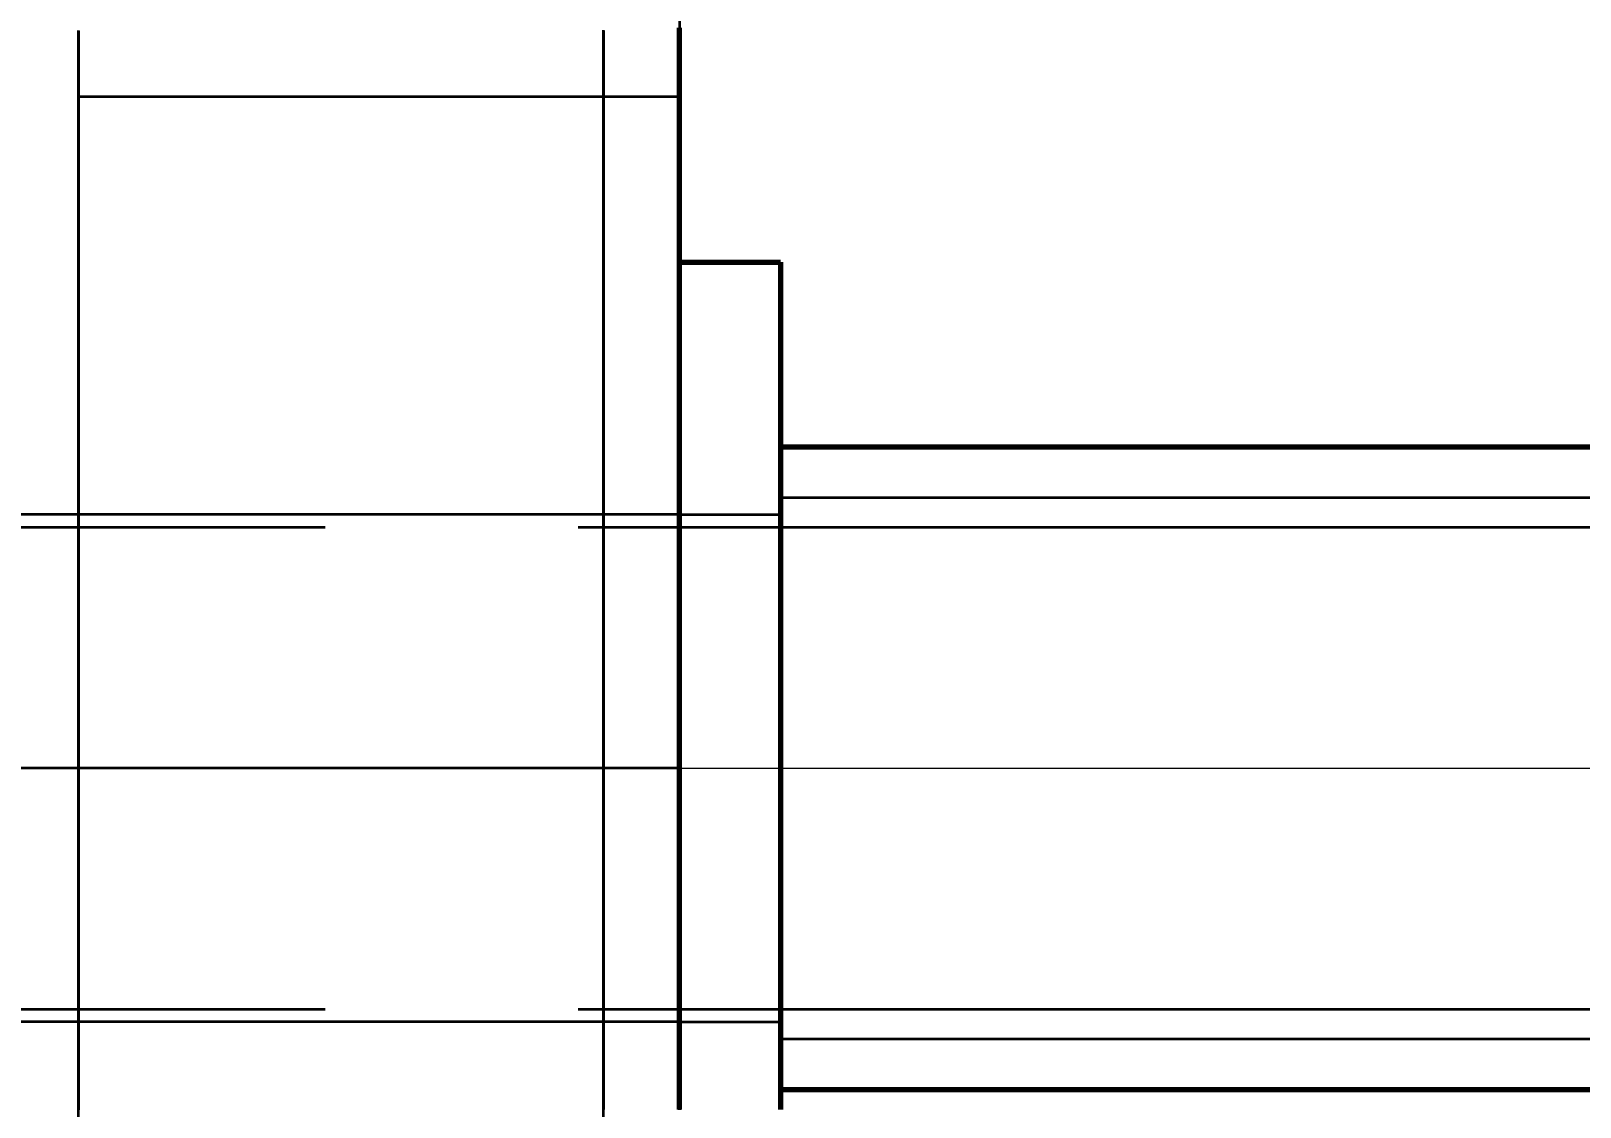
# Model space of a CAD drawing. Header units: millimetres. Extents: x 0 to 2208, y 0 to 420.
# Drawn here: x 70.32 to 76.44, y 74.39 to 78.65 of the extents above; entities that cross this region are included whole.
import ezdxf

# ---------------------------------------------------------------- set-up
doc = ezdxf.new("R2010")
doc.units = ezdxf.units.MM
doc.linetypes.add('IRAM-E-TRAZOS', pattern=[5, 4, -1])
doc.linetypes.add('IRAM-F-TRAZO-PUNTO', pattern=[20, 15, -2, 1, -2])
for name, color, linetype, lineweight in [('01-VISIBLE', 7, 'CONTINUOUS', 70), ('02-OCULTA', 4, 'IRAM-E-TRAZOS', 35), ('03-EJE', 1, 'IRAM-F-TRAZO-PUNTO', 18), ('04-COTA', 3, 'CONTINUOUS', 18)]:
    doc.layers.add(name, color=color, linetype=linetype, lineweight=lineweight)
doc.styles.add('ISO3098', font='isocpeur.ttf')
doc.dimstyles.new('FLAMA-IRAM', dxfattribs={"dimtxt": 3.5, "dimasz": 3.5, "dimexe": 2, "dimexo": 1.5, "dimgap": 1, "dimtad": 1, "dimdec": 1, "dimtxsty": 'ISO3098', "dimblk": 'IRAM_FLECHA', "dimblk1": 'IRAM_FLECHA', "dimblk2": 'IRAM_FLECHA', "dimcen": 2.5, "dimclrd": 256, "dimclre": 256, "dimclrt": 256, "dimazin": 3, "dimtfac": 1, "dimtmove": 0, "dimatfit": 3, "dimlwd": 18, "dimlwe": 18})

# ---------------------------------------------------------------- blocks, each defined once
blk = doc.blocks.new('IRAM_FLECHA')
blk.add_solid([(0, 0), (-1, 0.125), (-1, -0.125)])

msp = doc.modelspace()

# ---------------------------------------------------------------- linework, layer by layer
at = {"layer": '01-VISIBLE'}
for p, q in [((72.8841, 77.7341), (73.2841, 77.7341)), ((73.2841, 77.0041), (83.9466, 77.0041)), ((73.2841, 74.4641), (107.6841, 74.4641))]:
    msp.add_line(p, q, dxfattribs=at)
for points in [[(72.8841, 74.3841), (72.8841, 74.4591), (72.8841, 74.5341), (72.8841, 74.6091), (72.8841, 74.6841), (72.8841, 74.7591), (72.8841, 74.8341), (72.8841, 74.9091), (72.8841, 74.9841), (72.8841, 75.0591), (72.8841, 75.1341), (72.8841, 75.2091), (72.8841, 75.2841), (72.8841, 75.3591), (72.8841, 75.4341), (72.8841, 75.5091), (72.8841, 75.5841), (72.8841, 75.6591), (72.8841, 75.7341), (72.8841, 75.8091), (72.8841, 75.8841), (72.8841, 75.9591), (72.8841, 76.0341), (72.8841, 76.1091), (72.8841, 76.1841), (72.8841, 76.2591), (72.8841, 76.3341), (72.8841, 76.4091), (72.8841, 76.4841), (72.8841, 76.5591), (72.8841, 76.6341), (72.8841, 76.7091), (72.8841, 76.7841), (72.8841, 76.8591), (72.8841, 76.9341), (72.8841, 77.0091), (72.8841, 77.0841), (72.8841, 77.1591), (72.8841, 77.2341), (72.8841, 77.3091), (72.8841, 77.3841), (72.8841, 77.4591), (72.8841, 77.5341), (72.8841, 77.6091), (72.8841, 77.6841), (72.8841, 77.7591), (72.8841, 77.8341), (72.8841, 77.9091), (72.8841, 77.9841), (72.8841, 78.0591), (72.8841, 78.1341), (72.8841, 78.2091), (72.8841, 78.2841), (72.8841, 78.3591), (72.8841, 78.4341), (72.8841, 78.5091), (72.8841, 78.5841), (72.8841, 78.6591)], [(73.2841, 77.7341), (73.2841, 77.6841), (73.2841, 77.6341), (73.2841, 77.5841), (73.2841, 77.5341), (73.2841, 77.4841), (73.2841, 77.4341), (73.2841, 77.3841), (73.2841, 77.3341), (73.2841, 77.2841), (73.2841, 77.2341), (73.2841, 77.1841), (73.2841, 77.1341), (73.2841, 77.0841), (73.2841, 77.0341), (73.2841, 76.9841), (73.2841, 76.9341), (73.2841, 76.8841), (73.2841, 76.8341), (73.2841, 76.7841), (73.2841, 76.7341), (73.2841, 76.6841), (73.2841, 76.6341), (73.2841, 76.5841), (73.2841, 76.5341), (73.2841, 76.4841), (73.2841, 76.4341), (73.2841, 76.3841), (73.2841, 76.3341), (73.2841, 76.2841), (73.2841, 76.2341), (73.2841, 76.1841), (73.2841, 76.1341), (73.2841, 76.0841), (73.2841, 76.0341), (73.2841, 75.9841), (73.2841, 75.9341), (73.2841, 75.8841), (73.2841, 75.8341), (73.2841, 75.7841), (73.2841, 75.7341)], [(73.2841, 75.7341), (73.2841, 75.6841), (73.2841, 75.6341), (73.2841, 75.5841), (73.2841, 75.5341), (73.2841, 75.4841), (73.2841, 75.4341), (73.2841, 75.3841), (73.2841, 75.3341), (73.2841, 75.2841), (73.2841, 75.2341), (73.2841, 75.1841), (73.2841, 75.1341), (73.2841, 75.0841), (73.2841, 75.0341), (73.2841, 74.9841), (73.2841, 74.9341), (73.2841, 74.8841), (73.2841, 74.8341), (73.2841, 74.7841), (73.2841, 74.7341), (73.2841, 74.6841), (73.2841, 74.6341), (73.2841, 74.5841), (73.2841, 74.5341), (73.2841, 74.4841), (73.2841, 74.4341), (73.2841, 74.3841)]]:
    msp.add_lwpolyline(points, dxfattribs=at)
at = {"layer": '02-OCULTA'}
for p, q in [((72.8841, 78.3866), (70.5091, 78.3866)), ((73.2841, 76.8041), (107.6841, 76.8041)), ((72.8841, 76.7366), (67.8841, 76.7366)), ((72.8841, 76.7366), (73.2841, 76.7366)), ((67.4841, 76.6866), (113.4841, 76.6866)), ((72.8841, 75.7341), (67.8841, 75.7341)), ((67.4841, 74.7816), (113.4841, 74.7816)), ((72.8841, 74.7316), (67.8841, 74.7316)), ((72.8841, 74.7316), (73.2841, 74.7316)), ((73.2841, 74.6641), (107.6841, 74.6641))]:
    msp.add_line(p, q, dxfattribs=at)
for points in [[(72.8841, 78.6939), (72.8841, 78.6438), (72.8841, 78.5936), (72.8841, 78.5434), (72.8841, 78.4933), (72.8841, 78.4431), (72.8841, 78.3929), (72.8841, 78.3428), (72.8841, 78.2926), (72.8841, 78.2424), (72.8841, 78.1923), (72.8841, 78.1421), (72.8841, 78.0919), (72.8841, 78.0418), (72.8841, 77.9916), (72.8841, 77.9414), (72.8841, 77.8913), (72.8841, 77.8411), (72.8841, 77.7909), (72.8841, 77.7408), (72.8841, 77.6906), (72.8841, 77.6404), (72.8841, 77.5902), (72.8841, 77.5401), (72.8841, 77.4899), (72.8841, 77.4397), (72.8841, 77.3896), (72.8841, 77.3394), (72.8841, 77.2892), (72.8841, 77.2391), (72.8841, 77.1889), (72.8841, 77.1387), (72.8841, 77.0886), (72.8841, 77.0384), (72.8841, 76.9882), (72.8841, 76.9381), (72.8841, 76.8879), (72.8841, 76.8377), (72.8841, 76.7876), (72.8841, 76.7374), (72.8841, 76.6872), (72.8841, 76.6371), (72.8841, 76.5869), (72.8841, 76.5367), (72.8841, 76.4866), (72.8841, 76.4364), (72.8841, 76.3862), (72.8841, 76.3361), (72.8841, 76.2859), (72.8841, 76.2357), (72.8841, 76.1856), (72.8841, 76.1354), (72.8841, 76.0852), (72.8841, 76.0351), (72.8841, 75.9849), (72.8841, 75.9347), (72.8841, 75.8846), (72.8841, 75.8344), (72.8841, 75.7842), (72.8841, 75.7341)], [(70.5091, 74.3561), (70.5091, 74.4091), (70.5091, 74.4621), (70.5091, 74.5151), (70.5091, 74.5681), (70.5091, 74.6211), (70.5091, 74.6741), (70.5091, 74.7271), (70.5091, 74.7801), (70.5091, 74.8331), (70.5091, 74.8861), (70.5091, 74.9391), (70.5091, 74.9921), (70.5091, 75.0451), (70.5091, 75.0981), (70.5091, 75.1511), (70.5091, 75.2041), (70.5091, 75.2571), (70.5091, 75.3101), (70.5091, 75.3631), (70.5091, 75.4161), (70.5091, 75.4691), (70.5091, 75.5221), (70.5091, 75.5751), (70.5091, 75.6281), (70.5091, 75.6811), (70.5091, 75.7341), (70.5091, 75.7871), (70.5091, 75.8401), (70.5091, 75.8931), (70.5091, 75.9461), (70.5091, 75.9991), (70.5091, 76.0521), (70.5091, 76.1051), (70.5091, 76.1581), (70.5091, 76.2111), (70.5091, 76.2641), (70.5091, 76.3171), (70.5091, 76.3701), (70.5091, 76.4231), (70.5091, 76.4761), (70.5091, 76.5291), (70.5091, 76.5821), (70.5091, 76.6351), (70.5091, 76.6881), (70.5091, 76.7411), (70.5091, 76.7941), (70.5091, 76.8471), (70.5091, 76.9001), (70.5091, 76.9531), (70.5091, 77.0061), (70.5091, 77.0591), (70.5091, 77.1121), (70.5091, 77.1651), (70.5091, 77.2181), (70.5091, 77.2711), (70.5091, 77.3241), (70.5091, 77.3771), (70.5091, 77.4301), (70.5091, 77.4831), (70.5091, 77.5361), (70.5091, 77.5891), (70.5091, 77.6421), (70.5091, 77.6951), (70.5091, 77.7481), (70.5091, 77.8011), (70.5091, 77.8541), (70.5091, 77.9071), (70.5091, 77.9601), (70.5091, 78.0131), (70.5091, 78.0661), (70.5091, 78.1191), (70.5091, 78.1721), (70.5091, 78.2251), (70.5091, 78.2781), (70.5091, 78.3311), (70.5091, 78.3841), (70.5091, 78.4371), (70.5091, 78.4901), (70.5091, 78.5431), (70.5091, 78.5961), (70.5091, 78.6491)], [(70.5091, 78.6478), (70.5091, 78.5976), (70.5091, 78.5473), (70.5091, 78.4971), (70.5091, 78.4469), (70.5091, 78.3966), (70.5091, 78.3464), (70.5091, 78.2961), (70.5091, 78.2459), (70.5091, 78.1957), (70.5091, 78.1454), (70.5091, 78.0952), (70.5091, 78.045), (70.5091, 77.9947), (70.5091, 77.9445), (70.5091, 77.8943), (70.5091, 77.844), (70.5091, 77.7938), (70.5091, 77.7435), (70.5091, 77.6933), (70.5091, 77.6431), (70.5091, 77.5928), (70.5091, 77.5426), (70.5091, 77.4924), (70.5091, 77.4421), (70.5091, 77.3919), (70.5091, 77.3416), (70.5091, 77.2914), (70.5091, 77.2412), (70.5091, 77.1909), (70.5091, 77.1407), (70.5091, 77.0905), (70.5091, 77.0402), (70.5091, 76.99), (70.5091, 76.9397), (70.5091, 76.8895), (70.5091, 76.8393), (70.5091, 76.789), (70.5091, 76.7388), (70.5091, 76.6886), (70.5091, 76.6383), (70.5091, 76.5881), (70.5091, 76.5379), (70.5091, 76.4876), (70.5091, 76.4374), (70.5091, 76.3871), (70.5091, 76.3369), (70.5091, 76.2867), (70.5091, 76.2364), (70.5091, 76.1862), (70.5091, 76.136), (70.5091, 76.0857), (70.5091, 76.0355), (70.5091, 75.9852), (70.5091, 75.935), (70.5091, 75.8848), (70.5091, 75.8345), (70.5091, 75.7843), (70.5091, 75.7341)], [(72.5841, 74.3841), (72.5841, 74.4381), (72.5841, 74.4921), (72.5841, 74.5461), (72.5841, 74.6001), (72.5841, 74.6541), (72.5841, 74.7081), (72.5841, 74.7621), (72.5841, 74.8161), (72.5841, 74.8701), (72.5841, 74.9241), (72.5841, 74.9781), (72.5841, 75.0321), (72.5841, 75.0861), (72.5841, 75.1401), (72.5841, 75.1941), (72.5841, 75.2481), (72.5841, 75.3021), (72.5841, 75.3561), (72.5841, 75.4101), (72.5841, 75.4641), (72.5841, 75.5181), (72.5841, 75.5721), (72.5841, 75.6261), (72.5841, 75.6801), (72.5841, 75.7341), (72.5841, 75.7881), (72.5841, 75.8421), (72.5841, 75.8961), (72.5841, 75.9501), (72.5841, 76.0041), (72.5841, 76.0581), (72.5841, 76.1121), (72.5841, 76.1661), (72.5841, 76.2201), (72.5841, 76.2741), (72.5841, 76.3281), (72.5841, 76.3821), (72.5841, 76.4361), (72.5841, 76.4901), (72.5841, 76.5441), (72.5841, 76.5981), (72.5841, 76.6521), (72.5841, 76.7061), (72.5841, 76.7601), (72.5841, 76.8141), (72.5841, 76.8681), (72.5841, 76.9221), (72.5841, 76.9761), (72.5841, 77.0301), (72.5841, 77.0841), (72.5841, 77.1381), (72.5841, 77.1921), (72.5841, 77.2461), (72.5841, 77.3001), (72.5841, 77.3541), (72.5841, 77.4081), (72.5841, 77.4621), (72.5841, 77.5161), (72.5841, 77.5701), (72.5841, 77.6241), (72.5841, 77.6781), (72.5841, 77.7321), (72.5841, 77.7861), (72.5841, 77.8401), (72.5841, 77.8941), (72.5841, 77.9481), (72.5841, 78.0021), (72.5841, 78.0561), (72.5841, 78.1101), (72.5841, 78.1641), (72.5841, 78.2181), (72.5841, 78.2721), (72.5841, 78.3261), (72.5841, 78.3801), (72.5841, 78.4341), (72.5841, 78.4881), (72.5841, 78.5421), (72.5841, 78.5961), (72.5841, 78.6501)], [(72.5841, 74.3561), (72.5841, 74.4091), (72.5841, 74.4621), (72.5841, 74.5151), (72.5841, 74.5681), (72.5841, 74.6211), (72.5841, 74.6741), (72.5841, 74.7271), (72.5841, 74.7801), (72.5841, 74.8331), (72.5841, 74.8861), (72.5841, 74.9391), (72.5841, 74.9921), (72.5841, 75.0451), (72.5841, 75.0981), (72.5841, 75.1511), (72.5841, 75.2041), (72.5841, 75.2571), (72.5841, 75.3101), (72.5841, 75.3631), (72.5841, 75.4161), (72.5841, 75.4691), (72.5841, 75.5221), (72.5841, 75.5751), (72.5841, 75.6281), (72.5841, 75.6811), (72.5841, 75.7341), (72.5841, 75.7871), (72.5841, 75.8401), (72.5841, 75.8931), (72.5841, 75.9461), (72.5841, 75.9991), (72.5841, 76.0521), (72.5841, 76.1051), (72.5841, 76.1581), (72.5841, 76.2111), (72.5841, 76.2641), (72.5841, 76.3171), (72.5841, 76.3701), (72.5841, 76.4231), (72.5841, 76.4761), (72.5841, 76.5291), (72.5841, 76.5821), (72.5841, 76.6351), (72.5841, 76.6881), (72.5841, 76.7411), (72.5841, 76.7941), (72.5841, 76.8471), (72.5841, 76.9001), (72.5841, 76.9531), (72.5841, 77.0061), (72.5841, 77.0591), (72.5841, 77.1121), (72.5841, 77.1651), (72.5841, 77.2181), (72.5841, 77.2711), (72.5841, 77.3241), (72.5841, 77.3771), (72.5841, 77.4301), (72.5841, 77.4831), (72.5841, 77.5361), (72.5841, 77.5891), (72.5841, 77.6421), (72.5841, 77.6951), (72.5841, 77.7481), (72.5841, 77.8011), (72.5841, 77.8541), (72.5841, 77.9071), (72.5841, 77.9601), (72.5841, 78.0131), (72.5841, 78.0661), (72.5841, 78.1191), (72.5841, 78.1721), (72.5841, 78.2251), (72.5841, 78.2781), (72.5841, 78.3311), (72.5841, 78.3841), (72.5841, 78.4371), (72.5841, 78.4901), (72.5841, 78.5431), (72.5841, 78.5961), (72.5841, 78.6491)], [(72.5841, 78.6478), (72.5841, 78.5976), (72.5841, 78.5473), (72.5841, 78.4971), (72.5841, 78.4469), (72.5841, 78.3966), (72.5841, 78.3464), (72.5841, 78.2961), (72.5841, 78.2459), (72.5841, 78.1957), (72.5841, 78.1454), (72.5841, 78.0952), (72.5841, 78.045), (72.5841, 77.9947), (72.5841, 77.9445), (72.5841, 77.8943), (72.5841, 77.844), (72.5841, 77.7938), (72.5841, 77.7435), (72.5841, 77.6933), (72.5841, 77.6431), (72.5841, 77.5928), (72.5841, 77.5426), (72.5841, 77.4924), (72.5841, 77.4421), (72.5841, 77.3919), (72.5841, 77.3416), (72.5841, 77.2914), (72.5841, 77.2412), (72.5841, 77.1909), (72.5841, 77.1407), (72.5841, 77.0905), (72.5841, 77.0402), (72.5841, 76.99), (72.5841, 76.9397), (72.5841, 76.8895), (72.5841, 76.8393), (72.5841, 76.789), (72.5841, 76.7388), (72.5841, 76.6886), (72.5841, 76.6383), (72.5841, 76.5881), (72.5841, 76.5379), (72.5841, 76.4876), (72.5841, 76.4374), (72.5841, 76.3871), (72.5841, 76.3369), (72.5841, 76.2867), (72.5841, 76.2364), (72.5841, 76.1862), (72.5841, 76.136), (72.5841, 76.0857), (72.5841, 76.0355), (72.5841, 75.9852), (72.5841, 75.935), (72.5841, 75.8848), (72.5841, 75.8345), (72.5841, 75.7843), (72.5841, 75.7341)], [(72.5841, 78.6476), (72.5841, 78.5973), (72.5841, 78.5471), (72.5841, 78.4969), (72.5841, 78.4466), (72.5841, 78.3964), (72.5841, 78.3462), (72.5841, 78.2959), (72.5841, 78.2457), (72.5841, 78.1955), (72.5841, 78.1452), (72.5841, 78.095), (72.5841, 78.0448), (72.5841, 77.9945), (72.5841, 77.9443), (72.5841, 77.8941), (72.5841, 77.8438), (72.5841, 77.7936), (72.5841, 77.7434), (72.5841, 77.6931), (72.5841, 77.6429), (72.5841, 77.5927), (72.5841, 77.5424), (72.5841, 77.4922), (72.5841, 77.442), (72.5841, 77.3917), (72.5841, 77.3415), (72.5841, 77.2913), (72.5841, 77.241), (72.5841, 77.1908), (72.5841, 77.1406), (72.5841, 77.0903), (72.5841, 77.0401), (72.5841, 76.9899), (72.5841, 76.9396), (72.5841, 76.8894), (72.5841, 76.8392), (72.5841, 76.7889), (72.5841, 76.7387), (72.5841, 76.6885), (72.5841, 76.6382), (72.5841, 76.588), (72.5841, 76.5378), (72.5841, 76.4876), (72.5841, 76.4373), (72.5841, 76.3871), (72.5841, 76.3369), (72.5841, 76.2866), (72.5841, 76.2364), (72.5841, 76.1862), (72.5841, 76.1359), (72.5841, 76.0857), (72.5841, 76.0355), (72.5841, 75.9852), (72.5841, 75.935), (72.5841, 75.8848), (72.5841, 75.8345), (72.5841, 75.7843), (72.5841, 75.7341)], [(72.8841, 74.3841), (72.8841, 74.4381), (72.8841, 74.4921), (72.8841, 74.5461), (72.8841, 74.6001), (72.8841, 74.6541), (72.8841, 74.7081), (72.8841, 74.7621), (72.8841, 74.8161), (72.8841, 74.8701), (72.8841, 74.9241), (72.8841, 74.9781), (72.8841, 75.0321), (72.8841, 75.0861), (72.8841, 75.1401), (72.8841, 75.1941), (72.8841, 75.2481), (72.8841, 75.3021), (72.8841, 75.3561), (72.8841, 75.4101), (72.8841, 75.4641), (72.8841, 75.5181), (72.8841, 75.5721), (72.8841, 75.6261), (72.8841, 75.6801), (72.8841, 75.7341), (72.8841, 75.7881), (72.8841, 75.8421), (72.8841, 75.8961), (72.8841, 75.9501), (72.8841, 76.0041), (72.8841, 76.0581), (72.8841, 76.1121), (72.8841, 76.1661), (72.8841, 76.2201), (72.8841, 76.2741), (72.8841, 76.3281), (72.8841, 76.3821), (72.8841, 76.4361), (72.8841, 76.4901), (72.8841, 76.5441), (72.8841, 76.5981), (72.8841, 76.6521), (72.8841, 76.7061), (72.8841, 76.7601), (72.8841, 76.8141), (72.8841, 76.8681), (72.8841, 76.9221), (72.8841, 76.9761), (72.8841, 77.0301), (72.8841, 77.0841), (72.8841, 77.1381), (72.8841, 77.1921), (72.8841, 77.2461), (72.8841, 77.3001), (72.8841, 77.3541), (72.8841, 77.4081), (72.8841, 77.4621), (72.8841, 77.5161), (72.8841, 77.5701), (72.8841, 77.6241), (72.8841, 77.6781), (72.8841, 77.7321), (72.8841, 77.7861), (72.8841, 77.8401), (72.8841, 77.8941), (72.8841, 77.9481), (72.8841, 78.0021), (72.8841, 78.0561), (72.8841, 78.1101), (72.8841, 78.1641), (72.8841, 78.2181), (72.8841, 78.2721), (72.8841, 78.3261), (72.8841, 78.3801), (72.8841, 78.4341), (72.8841, 78.4881), (72.8841, 78.5421), (72.8841, 78.5961), (72.8841, 78.6501)], [(72.8841, 78.6476), (72.8841, 78.5973), (72.8841, 78.5471), (72.8841, 78.4969), (72.8841, 78.4466), (72.8841, 78.3964), (72.8841, 78.3462), (72.8841, 78.2959), (72.8841, 78.2457), (72.8841, 78.1955), (72.8841, 78.1452), (72.8841, 78.095), (72.8841, 78.0448), (72.8841, 77.9945), (72.8841, 77.9443), (72.8841, 77.8941), (72.8841, 77.8438), (72.8841, 77.7936), (72.8841, 77.7434), (72.8841, 77.6931), (72.8841, 77.6429), (72.8841, 77.5927), (72.8841, 77.5424), (72.8841, 77.4922), (72.8841, 77.442), (72.8841, 77.3917), (72.8841, 77.3415), (72.8841, 77.2913), (72.8841, 77.241), (72.8841, 77.1908), (72.8841, 77.1406), (72.8841, 77.0903), (72.8841, 77.0401), (72.8841, 76.9899), (72.8841, 76.9396), (72.8841, 76.8894), (72.8841, 76.8392), (72.8841, 76.7889), (72.8841, 76.7387), (72.8841, 76.6885), (72.8841, 76.6382), (72.8841, 76.588), (72.8841, 76.5378), (72.8841, 76.4876), (72.8841, 76.4373), (72.8841, 76.3871), (72.8841, 76.3369), (72.8841, 76.2866), (72.8841, 76.2364), (72.8841, 76.1862), (72.8841, 76.1359), (72.8841, 76.0857), (72.8841, 76.0355), (72.8841, 75.9852), (72.8841, 75.935), (72.8841, 75.8848), (72.8841, 75.8345), (72.8841, 75.7843), (72.8841, 75.7341)], [(70.5091, 74.3828), (70.5091, 74.4328), (70.5091, 74.4829), (70.5091, 74.5329), (70.5091, 74.583), (70.5091, 74.633), (70.5091, 74.6831), (70.5091, 74.7331), (70.5091, 74.7832), (70.5091, 74.8332), (70.5091, 74.8833), (70.5091, 74.9333), (70.5091, 74.9834), (70.5091, 75.0334), (70.5091, 75.0834), (70.5091, 75.1335), (70.5091, 75.1835), (70.5091, 75.2336), (70.5091, 75.2836), (70.5091, 75.3337), (70.5091, 75.3837), (70.5091, 75.4338), (70.5091, 75.4838), (70.5091, 75.5339), (70.5091, 75.5839), (70.5091, 75.634), (70.5091, 75.684), (70.5091, 75.7341), (70.5091, 75.7841), (70.5091, 75.8342), (70.5091, 75.8842), (70.5091, 75.9343), (70.5091, 75.9843), (70.5091, 76.0343), (70.5091, 76.0844), (70.5091, 76.1344), (70.5091, 76.1845), (70.5091, 76.2345), (70.5091, 76.2846), (70.5091, 76.3346), (70.5091, 76.3847), (70.5091, 76.4347), (70.5091, 76.4848), (70.5091, 76.5348), (70.5091, 76.5849), (70.5091, 76.6349), (70.5091, 76.685), (70.5091, 76.735), (70.5091, 76.7851), (70.5091, 76.8351), (70.5091, 76.8851), (70.5091, 76.9352), (70.5091, 76.9852), (70.5091, 77.0353), (70.5091, 77.0853), (70.5091, 77.1354), (70.5091, 77.1854), (70.5091, 77.2355), (70.5091, 77.2855), (70.5091, 77.3356), (70.5091, 77.3856), (70.5091, 77.4357), (70.5091, 77.4857), (70.5091, 77.5358), (70.5091, 77.5858), (70.5091, 77.6359), (70.5091, 77.6859), (70.5091, 77.7359), (70.5091, 77.786), (70.5091, 77.836), (70.5091, 77.8861), (70.5091, 77.9361), (70.5091, 77.9862), (70.5091, 78.0362), (70.5091, 78.0863), (70.5091, 78.1363), (70.5091, 78.1864), (70.5091, 78.2364), (70.5091, 78.2865), (70.5091, 78.3365), (70.5091, 78.3866)], [(70.5091, 78.3866), (70.5091, 78.3365), (70.5091, 78.2865), (70.5091, 78.2364), (70.5091, 78.1864), (70.5091, 78.1363), (70.5091, 78.0863), (70.5091, 78.0362), (70.5091, 77.9862), (70.5091, 77.9361), (70.5091, 77.8861), (70.5091, 77.836), (70.5091, 77.786), (70.5091, 77.7359), (70.5091, 77.6859), (70.5091, 77.6359), (70.5091, 77.5858), (70.5091, 77.5358), (70.5091, 77.4857), (70.5091, 77.4357), (70.5091, 77.3856), (70.5091, 77.3356), (70.5091, 77.2855), (70.5091, 77.2355), (70.5091, 77.1854), (70.5091, 77.1354), (70.5091, 77.0853), (70.5091, 77.0353), (70.5091, 76.9852), (70.5091, 76.9352), (70.5091, 76.8851), (70.5091, 76.8351), (70.5091, 76.7851), (70.5091, 76.735), (70.5091, 76.685), (70.5091, 76.6349), (70.5091, 76.5849), (70.5091, 76.5348), (70.5091, 76.4848), (70.5091, 76.4347), (70.5091, 76.3847), (70.5091, 76.3346), (70.5091, 76.2846), (70.5091, 76.2345), (70.5091, 76.1845), (70.5091, 76.1344), (70.5091, 76.0844), (70.5091, 76.0343), (70.5091, 75.9843), (70.5091, 75.9343), (70.5091, 75.8842), (70.5091, 75.8342), (70.5091, 75.7841), (70.5091, 75.7341)], [(72.8841, 74.3828), (72.8841, 74.4328), (72.8841, 74.4829), (72.8841, 74.5329), (72.8841, 74.583), (72.8841, 74.633), (72.8841, 74.6831), (72.8841, 74.7331), (72.8841, 74.7832), (72.8841, 74.8332), (72.8841, 74.8833), (72.8841, 74.9333), (72.8841, 74.9834), (72.8841, 75.0334), (72.8841, 75.0834), (72.8841, 75.1335), (72.8841, 75.1835), (72.8841, 75.2336), (72.8841, 75.2836), (72.8841, 75.3337), (72.8841, 75.3837), (72.8841, 75.4338), (72.8841, 75.4838), (72.8841, 75.5339), (72.8841, 75.5839), (72.8841, 75.634), (72.8841, 75.684), (72.8841, 75.7341), (72.8841, 75.7841), (72.8841, 75.8342), (72.8841, 75.8842), (72.8841, 75.9343), (72.8841, 75.9843), (72.8841, 76.0343), (72.8841, 76.0844), (72.8841, 76.1344), (72.8841, 76.1845), (72.8841, 76.2345), (72.8841, 76.2846), (72.8841, 76.3346), (72.8841, 76.3847), (72.8841, 76.4347), (72.8841, 76.4848), (72.8841, 76.5348), (72.8841, 76.5849), (72.8841, 76.6349), (72.8841, 76.685), (72.8841, 76.735), (72.8841, 76.7851), (72.8841, 76.8351), (72.8841, 76.8851), (72.8841, 76.9352), (72.8841, 76.9852), (72.8841, 77.0353), (72.8841, 77.0853), (72.8841, 77.1354), (72.8841, 77.1854), (72.8841, 77.2355), (72.8841, 77.2855), (72.8841, 77.3356), (72.8841, 77.3856), (72.8841, 77.4357), (72.8841, 77.4857), (72.8841, 77.5358), (72.8841, 77.5858), (72.8841, 77.6359), (72.8841, 77.6859), (72.8841, 77.7359), (72.8841, 77.786), (72.8841, 77.836), (72.8841, 77.8861), (72.8841, 77.9361), (72.8841, 77.9862), (72.8841, 78.0362), (72.8841, 78.0863), (72.8841, 78.1363), (72.8841, 78.1864), (72.8841, 78.2364), (72.8841, 78.2865), (72.8841, 78.3365), (72.8841, 78.3866)], [(72.8841, 78.3866), (72.8841, 78.3365), (72.8841, 78.2865), (72.8841, 78.2364), (72.8841, 78.1864), (72.8841, 78.1363), (72.8841, 78.0863), (72.8841, 78.0362), (72.8841, 77.9862), (72.8841, 77.9361), (72.8841, 77.8861), (72.8841, 77.836), (72.8841, 77.786), (72.8841, 77.7359), (72.8841, 77.6859), (72.8841, 77.6359), (72.8841, 77.5858), (72.8841, 77.5358), (72.8841, 77.4857), (72.8841, 77.4357), (72.8841, 77.3856), (72.8841, 77.3356), (72.8841, 77.2855), (72.8841, 77.2355), (72.8841, 77.1854), (72.8841, 77.1354), (72.8841, 77.0853), (72.8841, 77.0353), (72.8841, 76.9852), (72.8841, 76.9352), (72.8841, 76.8851), (72.8841, 76.8351), (72.8841, 76.7851), (72.8841, 76.735), (72.8841, 76.685), (72.8841, 76.6349), (72.8841, 76.5849), (72.8841, 76.5348), (72.8841, 76.4848), (72.8841, 76.4347), (72.8841, 76.3847), (72.8841, 76.3346), (72.8841, 76.2846), (72.8841, 76.2345), (72.8841, 76.1845), (72.8841, 76.1344), (72.8841, 76.0844), (72.8841, 76.0343), (72.8841, 75.9843), (72.8841, 75.9343), (72.8841, 75.8842), (72.8841, 75.8342), (72.8841, 75.7841), (72.8841, 75.7341)], [(72.8841, 74.3841), (72.8841, 74.4341), (72.8841, 74.4841), (72.8841, 74.5341), (72.8841, 74.5841), (72.8841, 74.6341), (72.8841, 74.6841), (72.8841, 74.7341), (72.8841, 74.7841), (72.8841, 74.8341), (72.8841, 74.8841), (72.8841, 74.9341), (72.8841, 74.9841), (72.8841, 75.0341), (72.8841, 75.0841), (72.8841, 75.1341), (72.8841, 75.1841), (72.8841, 75.2341), (72.8841, 75.2841), (72.8841, 75.3341), (72.8841, 75.3841), (72.8841, 75.4341), (72.8841, 75.4841), (72.8841, 75.5341), (72.8841, 75.5841), (72.8841, 75.6341), (72.8841, 75.6841), (72.8841, 75.7341), (72.8841, 75.7841), (72.8841, 75.8341), (72.8841, 75.8841), (72.8841, 75.9341), (72.8841, 75.9841), (72.8841, 76.0341), (72.8841, 76.0841), (72.8841, 76.1341), (72.8841, 76.1841), (72.8841, 76.2341), (72.8841, 76.2841), (72.8841, 76.3341), (72.8841, 76.3841), (72.8841, 76.4341), (72.8841, 76.4841), (72.8841, 76.5341), (72.8841, 76.5841), (72.8841, 76.6341), (72.8841, 76.6841), (72.8841, 76.7341), (72.8841, 76.7841), (72.8841, 76.8341), (72.8841, 76.8841), (72.8841, 76.9341), (72.8841, 76.9841), (72.8841, 77.0341), (72.8841, 77.0841), (72.8841, 77.1341), (72.8841, 77.1841), (72.8841, 77.2341), (72.8841, 77.2841), (72.8841, 77.3341), (72.8841, 77.3841), (72.8841, 77.4341), (72.8841, 77.4841), (72.8841, 77.5341), (72.8841, 77.5841), (72.8841, 77.6341), (72.8841, 77.6841), (72.8841, 77.7341)], [(72.8841, 77.7341), (72.8841, 77.6841), (72.8841, 77.6341), (72.8841, 77.5841), (72.8841, 77.5341), (72.8841, 77.4841), (72.8841, 77.4341), (72.8841, 77.3841), (72.8841, 77.3341), (72.8841, 77.2841), (72.8841, 77.2341), (72.8841, 77.1841), (72.8841, 77.1341), (72.8841, 77.0841), (72.8841, 77.0341), (72.8841, 76.9841), (72.8841, 76.9341), (72.8841, 76.8841), (72.8841, 76.8341), (72.8841, 76.7841), (72.8841, 76.7341), (72.8841, 76.6841), (72.8841, 76.6341), (72.8841, 76.5841), (72.8841, 76.5341), (72.8841, 76.4841), (72.8841, 76.4341), (72.8841, 76.3841), (72.8841, 76.3341), (72.8841, 76.2841), (72.8841, 76.2341), (72.8841, 76.1841), (72.8841, 76.1341), (72.8841, 76.0841), (72.8841, 76.0341), (72.8841, 75.9841), (72.8841, 75.9341), (72.8841, 75.8841), (72.8841, 75.8341), (72.8841, 75.7841), (72.8841, 75.7341)], [(73.2841, 74.3841), (73.2841, 74.4341), (73.2841, 74.4841), (73.2841, 74.5341), (73.2841, 74.5841), (73.2841, 74.6341), (73.2841, 74.6841), (73.2841, 74.7341), (73.2841, 74.7841), (73.2841, 74.8341), (73.2841, 74.8841), (73.2841, 74.9341), (73.2841, 74.9841), (73.2841, 75.0341), (73.2841, 75.0841), (73.2841, 75.1341), (73.2841, 75.1841), (73.2841, 75.2341), (73.2841, 75.2841), (73.2841, 75.3341), (73.2841, 75.3841), (73.2841, 75.4341), (73.2841, 75.4841), (73.2841, 75.5341), (73.2841, 75.5841), (73.2841, 75.6341), (73.2841, 75.6841), (73.2841, 75.7341), (73.2841, 75.7841), (73.2841, 75.8341), (73.2841, 75.8841), (73.2841, 75.9341), (73.2841, 75.9841), (73.2841, 76.0341), (73.2841, 76.0841), (73.2841, 76.1341), (73.2841, 76.1841), (73.2841, 76.2341), (73.2841, 76.2841), (73.2841, 76.3341), (73.2841, 76.3841), (73.2841, 76.4341), (73.2841, 76.4841), (73.2841, 76.5341), (73.2841, 76.5841), (73.2841, 76.6341), (73.2841, 76.6841), (73.2841, 76.7341), (73.2841, 76.7841), (73.2841, 76.8341), (73.2841, 76.8841), (73.2841, 76.9341), (73.2841, 76.9841), (73.2841, 77.0341), (73.2841, 77.0841), (73.2841, 77.1341), (73.2841, 77.1841), (73.2841, 77.2341), (73.2841, 77.2841), (73.2841, 77.3341), (73.2841, 77.3841), (73.2841, 77.4341), (73.2841, 77.4841), (73.2841, 77.5341), (73.2841, 77.5841), (73.2841, 77.6341), (73.2841, 77.6841), (73.2841, 77.7341)], [(73.2841, 74.4641), (73.2841, 74.5149), (73.2841, 74.5657), (73.2841, 74.6165), (73.2841, 74.6673), (73.2841, 74.7181), (73.2841, 74.7689), (73.2841, 74.8197), (73.2841, 74.8705), (73.2841, 74.9213), (73.2841, 74.9721), (73.2841, 75.0229), (73.2841, 75.0737), (73.2841, 75.1245), (73.2841, 75.1753), (73.2841, 75.2261), (73.2841, 75.2769), (73.2841, 75.3277), (73.2841, 75.3785), (73.2841, 75.4293), (73.2841, 75.4801), (73.2841, 75.5309), (73.2841, 75.5817), (73.2841, 75.6325), (73.2841, 75.6833), (73.2841, 75.7341), (73.2841, 75.7849), (73.2841, 75.8357), (73.2841, 75.8865), (73.2841, 75.9373), (73.2841, 75.9881), (73.2841, 76.0389), (73.2841, 76.0897), (73.2841, 76.1405), (73.2841, 76.1913), (73.2841, 76.2421), (73.2841, 76.2929), (73.2841, 76.3437), (73.2841, 76.3945), (73.2841, 76.4453), (73.2841, 76.4961), (73.2841, 76.5469), (73.2841, 76.5977), (73.2841, 76.6485), (73.2841, 76.6993), (73.2841, 76.7501), (73.2841, 76.8009), (73.2841, 76.8517), (73.2841, 76.9025), (73.2841, 76.9533), (73.2841, 77.0041)], [(73.2841, 77.0041), (73.2841, 76.9533), (73.2841, 76.9025), (73.2841, 76.8517), (73.2841, 76.8009), (73.2841, 76.7501), (73.2841, 76.6993), (73.2841, 76.6485), (73.2841, 76.5977), (73.2841, 76.5469), (73.2841, 76.4961), (73.2841, 76.4453), (73.2841, 76.3945), (73.2841, 76.3437), (73.2841, 76.2929), (73.2841, 76.2421), (73.2841, 76.1913), (73.2841, 76.1405), (73.2841, 76.0897), (73.2841, 76.0389), (73.2841, 75.9881), (73.2841, 75.9373), (73.2841, 75.8865), (73.2841, 75.8357), (73.2841, 75.7849), (73.2841, 75.7341)], [(73.2841, 74.6641), (73.2841, 74.715), (73.2841, 74.766), (73.2841, 74.8169), (73.2841, 74.8679), (73.2841, 74.9188), (73.2841, 74.9698), (73.2841, 75.0207), (73.2841, 75.0717), (73.2841, 75.1226), (73.2841, 75.1736), (73.2841, 75.2245), (73.2841, 75.2755), (73.2841, 75.3264), (73.2841, 75.3774), (73.2841, 75.4283), (73.2841, 75.4793), (73.2841, 75.5303), (73.2841, 75.5812), (73.2841, 75.6322), (73.2841, 75.6831), (73.2841, 75.7341), (73.2841, 75.785), (73.2841, 75.836), (73.2841, 75.8869), (73.2841, 75.9379), (73.2841, 75.9888), (73.2841, 76.0398), (73.2841, 76.0907), (73.2841, 76.1417), (73.2841, 76.1926), (73.2841, 76.2436), (73.2841, 76.2945), (73.2841, 76.3455), (73.2841, 76.3964), (73.2841, 76.4474), (73.2841, 76.4983), (73.2841, 76.5493), (73.2841, 76.6003), (73.2841, 76.6512), (73.2841, 76.7022), (73.2841, 76.7531), (73.2841, 76.8041)], [(73.2841, 76.8041), (73.2841, 76.7531), (73.2841, 76.7022), (73.2841, 76.6512), (73.2841, 76.6003), (73.2841, 76.5493), (73.2841, 76.4983), (73.2841, 76.4474), (73.2841, 76.3964), (73.2841, 76.3455), (73.2841, 76.2945), (73.2841, 76.2436), (73.2841, 76.1926), (73.2841, 76.1417), (73.2841, 76.0907), (73.2841, 76.0398), (73.2841, 75.9888), (73.2841, 75.9379), (73.2841, 75.8869), (73.2841, 75.836), (73.2841, 75.785), (73.2841, 75.7341)], [(72.8841, 74.7316), (72.8841, 74.7817), (72.8841, 74.8318), (72.8841, 74.8819), (72.8841, 74.9321), (72.8841, 74.9822), (72.8841, 75.0323), (72.8841, 75.0824), (72.8841, 75.1326), (72.8841, 75.1827), (72.8841, 75.2328), (72.8841, 75.2829), (72.8841, 75.3331), (72.8841, 75.3832), (72.8841, 75.4333), (72.8841, 75.4834), (72.8841, 75.5336), (72.8841, 75.5837), (72.8841, 75.6338), (72.8841, 75.6839), (72.8841, 75.7341), (72.8841, 75.7842), (72.8841, 75.8343), (72.8841, 75.8844), (72.8841, 75.9346), (72.8841, 75.9847), (72.8841, 76.0348), (72.8841, 76.0849), (72.8841, 76.1351), (72.8841, 76.1852), (72.8841, 76.2353), (72.8841, 76.2854), (72.8841, 76.3356), (72.8841, 76.3857), (72.8841, 76.4358), (72.8841, 76.4859), (72.8841, 76.5361), (72.8841, 76.5862), (72.8841, 76.6363), (72.8841, 76.6864), (72.8841, 76.7366)], [(72.8841, 76.7366), (72.8841, 76.6864), (72.8841, 76.6363), (72.8841, 76.5862), (72.8841, 76.5361), (72.8841, 76.4859), (72.8841, 76.4358), (72.8841, 76.3857), (72.8841, 76.3356), (72.8841, 76.2854), (72.8841, 76.2353), (72.8841, 76.1852), (72.8841, 76.1351), (72.8841, 76.0849), (72.8841, 76.0348), (72.8841, 75.9847), (72.8841, 75.9346), (72.8841, 75.8844), (72.8841, 75.8343), (72.8841, 75.7842), (72.8841, 75.7341)], [(72.8841, 74.7316), (72.8841, 74.7817), (72.8841, 74.8318), (72.8841, 74.8819), (72.8841, 74.9321), (72.8841, 74.9822), (72.8841, 75.0323), (72.8841, 75.0824), (72.8841, 75.1326), (72.8841, 75.1827), (72.8841, 75.2328), (72.8841, 75.2829), (72.8841, 75.3331), (72.8841, 75.3832), (72.8841, 75.4333), (72.8841, 75.4834), (72.8841, 75.5336), (72.8841, 75.5837), (72.8841, 75.6338), (72.8841, 75.6839), (72.8841, 75.7341), (72.8841, 75.7842), (72.8841, 75.8343), (72.8841, 75.8844), (72.8841, 75.9346), (72.8841, 75.9847), (72.8841, 76.0348), (72.8841, 76.0849), (72.8841, 76.1351), (72.8841, 76.1852), (72.8841, 76.2353), (72.8841, 76.2854), (72.8841, 76.3356), (72.8841, 76.3857), (72.8841, 76.4358), (72.8841, 76.4859), (72.8841, 76.5361), (72.8841, 76.5862), (72.8841, 76.6363), (72.8841, 76.6864), (72.8841, 76.7366)], [(72.8841, 76.7366), (72.8841, 76.6864), (72.8841, 76.6363), (72.8841, 76.5862), (72.8841, 76.5361), (72.8841, 76.4859), (72.8841, 76.4358), (72.8841, 76.3857), (72.8841, 76.3356), (72.8841, 76.2854), (72.8841, 76.2353), (72.8841, 76.1852), (72.8841, 76.1351), (72.8841, 76.0849), (72.8841, 76.0348), (72.8841, 75.9847), (72.8841, 75.9346), (72.8841, 75.8844), (72.8841, 75.8343), (72.8841, 75.7842), (72.8841, 75.7341)], [(73.2841, 74.7316), (73.2841, 74.7817), (73.2841, 74.8318), (73.2841, 74.8819), (73.2841, 74.9321), (73.2841, 74.9822), (73.2841, 75.0323), (73.2841, 75.0824), (73.2841, 75.1326), (73.2841, 75.1827), (73.2841, 75.2328), (73.2841, 75.2829), (73.2841, 75.3331), (73.2841, 75.3832), (73.2841, 75.4333), (73.2841, 75.4834), (73.2841, 75.5336), (73.2841, 75.5837), (73.2841, 75.6338), (73.2841, 75.6839), (73.2841, 75.7341), (73.2841, 75.7842), (73.2841, 75.8343), (73.2841, 75.8844), (73.2841, 75.9346), (73.2841, 75.9847), (73.2841, 76.0348), (73.2841, 76.0849), (73.2841, 76.1351), (73.2841, 76.1852), (73.2841, 76.2353), (73.2841, 76.2854), (73.2841, 76.3356), (73.2841, 76.3857), (73.2841, 76.4358), (73.2841, 76.4859), (73.2841, 76.5361), (73.2841, 76.5862), (73.2841, 76.6363), (73.2841, 76.6864), (73.2841, 76.7366)], [(73.2841, 76.7366), (73.2841, 76.6864), (73.2841, 76.6363), (73.2841, 76.5862), (73.2841, 76.5361), (73.2841, 76.4859), (73.2841, 76.4358), (73.2841, 76.3857), (73.2841, 76.3356), (73.2841, 76.2854), (73.2841, 76.2353), (73.2841, 76.1852), (73.2841, 76.1351), (73.2841, 76.0849), (73.2841, 76.0348), (73.2841, 75.9847), (73.2841, 75.9346), (73.2841, 75.8844), (73.2841, 75.8343), (73.2841, 75.7842), (73.2841, 75.7341)], [(70.5091, 75.7341), (70.5091, 75.6841), (70.5091, 75.6341), (70.5091, 75.5841), (70.5091, 75.5341), (70.5091, 75.4841), (70.5091, 75.4341), (70.5091, 75.3841), (70.5091, 75.3341), (70.5091, 75.2841), (70.5091, 75.2341), (70.5091, 75.1841), (70.5091, 75.1341), (70.5091, 75.0841), (70.5091, 75.0341), (70.5091, 74.9841), (70.5091, 74.9341), (70.5091, 74.8841), (70.5091, 74.8341), (70.5091, 74.7841), (70.5091, 74.7341), (70.5091, 74.6841), (70.5091, 74.6341), (70.5091, 74.5841), (70.5091, 74.5341), (70.5091, 74.4841), (70.5091, 74.4341), (70.5091, 74.3841)], [(70.5091, 75.7341), (70.5091, 75.684), (70.5091, 75.634), (70.5091, 75.5839), (70.5091, 75.5339), (70.5091, 75.4838), (70.5091, 75.4338), (70.5091, 75.3837), (70.5091, 75.3337), (70.5091, 75.2836), (70.5091, 75.2336), (70.5091, 75.1835), (70.5091, 75.1335), (70.5091, 75.0834), (70.5091, 75.0334), (70.5091, 74.9834), (70.5091, 74.9333), (70.5091, 74.8833), (70.5091, 74.8332), (70.5091, 74.7832), (70.5091, 74.7331), (70.5091, 74.6831), (70.5091, 74.633), (70.5091, 74.583), (70.5091, 74.5329), (70.5091, 74.4829), (70.5091, 74.4328), (70.5091, 74.3828)], [(72.5841, 75.7341), (72.5841, 75.6841), (72.5841, 75.6341), (72.5841, 75.5841), (72.5841, 75.5341), (72.5841, 75.4841), (72.5841, 75.4341), (72.5841, 75.3841), (72.5841, 75.3341), (72.5841, 75.2841), (72.5841, 75.2341), (72.5841, 75.1841), (72.5841, 75.1341), (72.5841, 75.0841), (72.5841, 75.0341), (72.5841, 74.9841), (72.5841, 74.9341), (72.5841, 74.8841), (72.5841, 74.8341), (72.5841, 74.7841), (72.5841, 74.7341), (72.5841, 74.6841), (72.5841, 74.6341), (72.5841, 74.5841), (72.5841, 74.5341), (72.5841, 74.4841), (72.5841, 74.4341), (72.5841, 74.3841)], [(72.5841, 75.7341), (72.5841, 75.6841), (72.5841, 75.6341), (72.5841, 75.5841), (72.5841, 75.5341), (72.5841, 75.4841), (72.5841, 75.4341), (72.5841, 75.3841), (72.5841, 75.3341), (72.5841, 75.2841), (72.5841, 75.2341), (72.5841, 75.1841), (72.5841, 75.1341), (72.5841, 75.0841), (72.5841, 75.0341), (72.5841, 74.9841), (72.5841, 74.9341), (72.5841, 74.8841), (72.5841, 74.8341), (72.5841, 74.7841), (72.5841, 74.7341), (72.5841, 74.6841), (72.5841, 74.6341), (72.5841, 74.5841), (72.5841, 74.5341), (72.5841, 74.4841), (72.5841, 74.4341), (72.5841, 74.3841)], [(72.8841, 75.7341), (72.8841, 75.6841), (72.8841, 75.6341), (72.8841, 75.5841), (72.8841, 75.5341), (72.8841, 75.4841), (72.8841, 75.4341), (72.8841, 75.3841), (72.8841, 75.3341), (72.8841, 75.2841), (72.8841, 75.2341), (72.8841, 75.1841), (72.8841, 75.1341), (72.8841, 75.0841), (72.8841, 75.0341), (72.8841, 74.9841), (72.8841, 74.9341), (72.8841, 74.8841), (72.8841, 74.8341), (72.8841, 74.7841), (72.8841, 74.7341), (72.8841, 74.6841), (72.8841, 74.6341), (72.8841, 74.5841), (72.8841, 74.5341), (72.8841, 74.4841), (72.8841, 74.4341), (72.8841, 74.3841)], [(72.8841, 75.7341), (72.8841, 75.6841), (72.8841, 75.6341), (72.8841, 75.5841), (72.8841, 75.5341), (72.8841, 75.4841), (72.8841, 75.4341), (72.8841, 75.3841), (72.8841, 75.3341), (72.8841, 75.2841), (72.8841, 75.2341), (72.8841, 75.1841), (72.8841, 75.1341), (72.8841, 75.0841), (72.8841, 75.0341), (72.8841, 74.9841), (72.8841, 74.9341), (72.8841, 74.8841), (72.8841, 74.8341), (72.8841, 74.7841), (72.8841, 74.7341), (72.8841, 74.6841), (72.8841, 74.6341), (72.8841, 74.5841), (72.8841, 74.5341), (72.8841, 74.4841), (72.8841, 74.4341), (72.8841, 74.3841)], [(72.8841, 75.7341), (72.8841, 75.684), (72.8841, 75.634), (72.8841, 75.5839), (72.8841, 75.5339), (72.8841, 75.4838), (72.8841, 75.4338), (72.8841, 75.3837), (72.8841, 75.3337), (72.8841, 75.2836), (72.8841, 75.2336), (72.8841, 75.1835), (72.8841, 75.1335), (72.8841, 75.0834), (72.8841, 75.0334), (72.8841, 74.9834), (72.8841, 74.9333), (72.8841, 74.8833), (72.8841, 74.8332), (72.8841, 74.7832), (72.8841, 74.7331), (72.8841, 74.6831), (72.8841, 74.633), (72.8841, 74.583), (72.8841, 74.5329), (72.8841, 74.4829), (72.8841, 74.4328), (72.8841, 74.3828)], [(72.8841, 75.7341), (72.8841, 75.6839), (72.8841, 75.6338), (72.8841, 75.5837), (72.8841, 75.5336), (72.8841, 75.4834), (72.8841, 75.4333), (72.8841, 75.3832), (72.8841, 75.3331), (72.8841, 75.2829), (72.8841, 75.2328), (72.8841, 75.1827), (72.8841, 75.1326), (72.8841, 75.0824), (72.8841, 75.0323), (72.8841, 74.9822), (72.8841, 74.9321), (72.8841, 74.8819), (72.8841, 74.8318), (72.8841, 74.7817), (72.8841, 74.7316)], [(72.8841, 75.7341), (72.8841, 75.6841), (72.8841, 75.6341), (72.8841, 75.5841), (72.8841, 75.5341), (72.8841, 75.4841), (72.8841, 75.4341), (72.8841, 75.3841), (72.8841, 75.3341), (72.8841, 75.2841), (72.8841, 75.2341), (72.8841, 75.1841), (72.8841, 75.1341), (72.8841, 75.0841), (72.8841, 75.0341), (72.8841, 74.9841), (72.8841, 74.9341), (72.8841, 74.8841), (72.8841, 74.8341), (72.8841, 74.7841), (72.8841, 74.7341), (72.8841, 74.6841), (72.8841, 74.6341), (72.8841, 74.5841), (72.8841, 74.5341), (72.8841, 74.4841), (72.8841, 74.4341), (72.8841, 74.3841)], [(72.8841, 75.7341), (72.8841, 75.6839), (72.8841, 75.6338), (72.8841, 75.5837), (72.8841, 75.5336), (72.8841, 75.4834), (72.8841, 75.4333), (72.8841, 75.3832), (72.8841, 75.3331), (72.8841, 75.2829), (72.8841, 75.2328), (72.8841, 75.1827), (72.8841, 75.1326), (72.8841, 75.0824), (72.8841, 75.0323), (72.8841, 74.9822), (72.8841, 74.9321), (72.8841, 74.8819), (72.8841, 74.8318), (72.8841, 74.7817), (72.8841, 74.7316)], [(73.2841, 75.7341), (73.2841, 75.6833), (73.2841, 75.6325), (73.2841, 75.5817), (73.2841, 75.5309), (73.2841, 75.4801), (73.2841, 75.4293), (73.2841, 75.3785), (73.2841, 75.3277), (73.2841, 75.2769), (73.2841, 75.2261), (73.2841, 75.1753), (73.2841, 75.1245), (73.2841, 75.0737), (73.2841, 75.0229), (73.2841, 74.9721), (73.2841, 74.9213), (73.2841, 74.8705), (73.2841, 74.8197), (73.2841, 74.7689), (73.2841, 74.7181), (73.2841, 74.6673), (73.2841, 74.6165), (73.2841, 74.5657), (73.2841, 74.5149), (73.2841, 74.4641)], [(73.2841, 75.7341), (73.2841, 75.6831), (73.2841, 75.6322), (73.2841, 75.5812), (73.2841, 75.5303), (73.2841, 75.4793), (73.2841, 75.4283), (73.2841, 75.3774), (73.2841, 75.3264), (73.2841, 75.2755), (73.2841, 75.2245), (73.2841, 75.1736), (73.2841, 75.1226), (73.2841, 75.0717), (73.2841, 75.0207), (73.2841, 74.9698), (73.2841, 74.9188), (73.2841, 74.8679), (73.2841, 74.8169), (73.2841, 74.766), (73.2841, 74.715), (73.2841, 74.6641)], [(73.2841, 75.7341), (73.2841, 75.6839), (73.2841, 75.6338), (73.2841, 75.5837), (73.2841, 75.5336), (73.2841, 75.4834), (73.2841, 75.4333), (73.2841, 75.3832), (73.2841, 75.3331), (73.2841, 75.2829), (73.2841, 75.2328), (73.2841, 75.1827), (73.2841, 75.1326), (73.2841, 75.0824), (73.2841, 75.0323), (73.2841, 74.9822), (73.2841, 74.9321), (73.2841, 74.8819), (73.2841, 74.8318), (73.2841, 74.7817), (73.2841, 74.7316)]]:
    msp.add_lwpolyline(points, dxfattribs=at)
at = {"layer": '03-EJE'}
msp.add_line((70.0841, 75.7341), (110.8841, 75.7341), dxfattribs=at)

# ---------------------------------------------------------------- dimensions: what is measured, and where the dimension line sits
at = {"layer": '04-COTA'}
msp.add_linear_dim(base=(70.3841, 41.7341), p1=(70.3841, 75.7341), p2=(110.5841, 75.7341), dimstyle='FLAMA-IRAM', override={"dimlfac": 10, "dimpost": 'trocha <>'}, dxfattribs=at).render()

doc.saveas('drawing.dxf')
